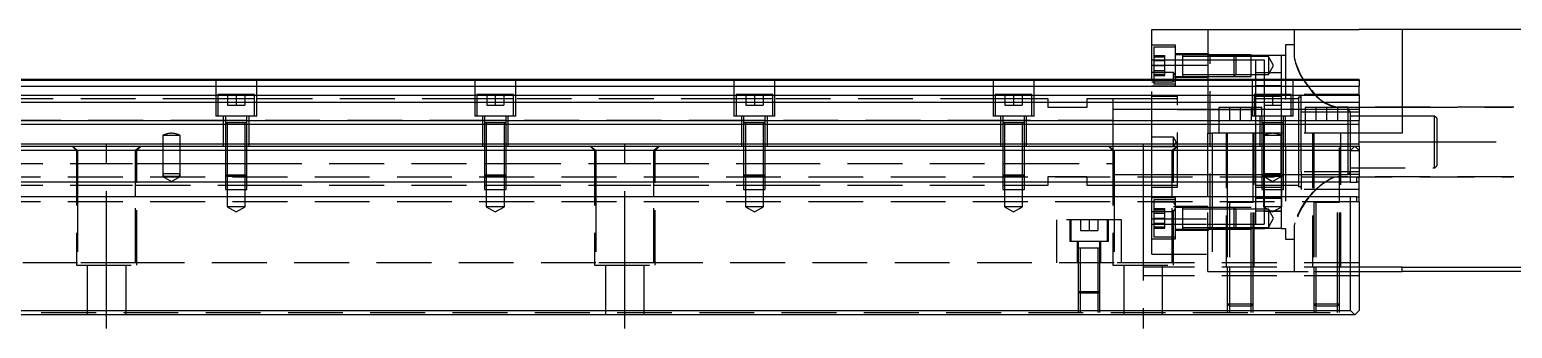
# Model space of a CAD drawing. Extents: x -33 to 1029, y -350 to 120.
# Drawn here: x 512.2 to 855.5, y -311.1 to -241.9 of the extents above; entities that cross this region are included whole.
import ezdxf

# ---------------------------------------------------------------- set-up
doc = ezdxf.new("R2010")
doc.units = 0
doc.linetypes.add('CENTER', pattern=[50.8, 31.75, -6.35, 6.35, -6.35])
doc.linetypes.add('DASHED', pattern=[19.05, 12.7, -6.35])
doc.layers.get('0').update_dxf_attribs({"linetype": 'CONTINUOUS'})
doc.layers.add('CENTER', color=1, linetype='CENTER')

msp = doc.modelspace()

# ---------------------------------------------------------------- linework, layer by layer
at = {"color": 7, "linetype": 'CONTINUOUS'}
for p, q in [((772, -241.91), (785, -241.91)), ((772, -250.13), (772, -241.91)), ((785, -241.91), (820, -241.91)), ((785, -241.91), (785, -253.41)), ((830, -241.91), (820, -241.91)), ((863.5, -241.91), (830, -241.91)), ((830, -241.91), (830, -265.91)), ((772, -253.41), (772, -250.13)), ((772, -250.13), (785, -250.13)), ((484.5, -253.41), (820, -253.41)), ((484.5, -253.57), (820, -253.57)), ((820, -253.57), (820, -253.41)), ((820, -253.57), (820, -254.97)), ((484.5, -254.97), (820, -254.97)), ((484.5, -257.05), (820, -257.05)), ((820, -257.05), (820, -254.97)), ((820, -257.05), (820, -258.67)), ((484.5, -258.67), (820, -258.67)), ((820, -258.67), (820, -262.96)), ((0, -263.81), (820, -263.81)), ((484.5, -262.96), (820, -262.96)), ((742.5, -263.51), (737.5, -263.51)), ((742.5, -263.51), (737.5, -263.51)), ((802.5, -263.51), (797.5, -263.51)), ((802.5, -263.51), (797.5, -263.51)), ((820, -263.81), (820, -262.96)), ((820, -268.31), (820, -263.81)), ((830, -265.91), (820, -265.91)), ((0, -268.31), (820, -268.31)), ((1, -268.91), (819, -268.91)), ((818, -269.91), (2, -269.91)), ((818, -269.91), (819, -268.91)), ((818, -277.21), (818, -269.91)), ((819, -268.91), (820, -269.91)), ((819, -268.91), (820, -268.91)), ((820, -268.91), (820, -268.31)), ((820, -269.91), (820, -276.06)), ((818, -277.21), (2, -277.21)), ((818, -277.21), (819.5, -277.21)), ((819.5, -277.21), (819.5, -276.06)), ((819.5, -276.06), (820, -276.06)), ((820, -277.21), (819.5, -277.21)), ((820, -277.21), (820, -276.06)), ((820, -280.61), (820, -277.21)), ((818, -280.61), (2, -280.61)), ((819.5, -280.61), (818, -280.61)), ((818, -306.91), (818, -280.61)), ((819.5, -280.61), (820, -280.61)), ((819.5, -281.76), (819.5, -280.61)), ((820, -281.76), (820, -280.61)), ((795.5, -281.91), (789.5, -281.91)), ((815.5, -281.91), (809.5, -281.91)), ((815.5, -281.91), (809.5, -281.91)), ((820, -281.76), (819.5, -281.76)), ((820, -281.76), (820, -306.91)), ((760, -292.51), (755, -292.51)), ((760, -292.51), (755, -292.51)), ((830, -296.91), (820, -296.91)), ((820, -297.91), (830, -297.91)), ((830, -297.91), (830, -296.91)), ((830, -296.91), (877.5, -296.91)), ((877.5, -297.91), (830, -297.91)), ((819, -307.91), (1, -307.91)), ((2, -306.91), (818, -306.91)), ((819, -307.91), (818, -306.91)), ((820, -306.91), (819, -307.91))]:
    msp.add_line(p, q, dxfattribs=at)
at = {"color": 3, "linetype": 'DASHED'}
for p, q in [((805, -241.91), (805, -248.28)), ((777.5, -245.48), (772, -245.48)), ((777.5, -245.98), (772.5, -245.98)), ((772.5, -245.98), (772.5, -250.23)), ((777.5, -254.98), (777.5, -245.48)), ((805, -245.41), (803, -245.41)), ((803, -245.41), (803, -261.91)), ((772, -248.91), (772.5, -248.91)), ((772, -248.91), (772.5, -248.91)), ((772.5, -247.92), (775, -247.92)), ((772.5, -248.23), (775, -248.23)), ((772.5, -248.91), (777.5, -248.91)), ((772.5, -248.91), (777.5, -248.91)), ((772.5, -249.08), (775, -249.08)), ((772.5, -250.23), (772.5, -253.41)), ((772.5, -250.23), (775, -250.23)), ((775, -249.08), (775, -247.92)), ((775, -251.39), (775, -249.08)), ((785, -247.48), (777.5, -247.48)), ((779.1, -247.73), (777.5, -247.73)), ((777.5, -248.91), (779.1, -248.91)), ((777.5, -248.91), (779.1, -248.91)), ((779.1, -247.73), (779.1, -247.73)), ((779.1, -247.73), (779.09, -247.73)), ((785, -247.73), (779.1, -247.73)), ((779.1, -247.73), (779.1, -248.13)), ((779.1, -247.73), (779.1, -252.73)), ((779.1, -247.73), (779.1, -252.73)), ((785, -248.13), (779.1, -248.13)), ((779.1, -248.13), (779.1, -250.09)), ((779.1, -248.91), (785, -248.91)), ((779.1, -248.91), (785, -248.91)), ((779.1, -250.09), (779.1, -250.37)), ((779.1, -250.23), (779.1, -252.73)), ((779.1, -250.23), (779.1, -252.73)), ((779.1, -250.37), (779.1, -252.33)), ((785.5, -247.91), (785, -247.41)), ((791.1, -247.73), (785, -247.73)), ((791.1, -247.73), (785, -247.73)), ((785.5, -247.91), (785, -247.91)), ((791.5, -248.13), (785, -248.13)), ((785, -248.91), (791.5, -248.91)), ((785, -248.91), (791.5, -248.91)), ((791.28, -247.91), (785.5, -247.91)), ((785.5, -287.91), (785.5, -247.91)), ((791.5, -248.13), (791.1, -247.73)), ((795, -247.73), (791.1, -247.73)), ((791.1, -250.23), (791.1, -247.73)), ((791.1, -252.73), (791.1, -250.23)), ((795, -247.91), (791.28, -247.91)), ((795, -248.13), (791.5, -248.13)), ((791.5, -248.13), (791.5, -250.23)), ((791.5, -248.91), (795, -248.91)), ((791.5, -248.91), (795, -248.91)), ((791.5, -250.23), (791.5, -252.33)), ((795, -252.73), (795, -247.73)), ((802, -247.91), (795, -247.91)), ((799, -248.13), (795, -248.13)), ((795, -248.91), (796, -248.91)), ((795, -248.91), (796, -248.91)), ((796, -248.91), (798, -248.91)), ((796, -248.91), (796, -253.41)), ((798, -248.91), (798, -256.91)), ((800.21, -250.23), (799, -248.13)), ((799, -248.13), (799, -250.23)), ((799, -252.33), (800.21, -250.23)), ((799, -250.23), (799, -252.33)), ((803, -247.91), (802, -247.91)), ((802, -247.91), (802, -256.91)), ((555.25, -253.41), (555.25, -261.91)), ((564.75, -261.91), (564.75, -253.41)), ((615.25, -253.41), (615.25, -261.91)), ((624.75, -261.91), (624.75, -253.41)), ((675.25, -253.41), (675.25, -261.91)), ((684.75, -261.91), (684.75, -253.41)), ((735.25, -253.41), (735.25, -261.91)), ((744.75, -261.91), (744.75, -253.41)), ((777, -251.81), (772, -251.81)), ((772, -268.91), (772, -253.41)), ((772, -254.01), (777, -254.01)), ((772.5, -251.39), (775, -251.39)), ((772.5, -252.23), (775, -252.23)), ((772.5, -252.54), (775, -252.54)), ((772.5, -253.41), (772.5, -254.48)), ((775, -252.54), (775, -251.39)), ((777.66, -252.91), (777, -251.81)), ((777, -252.91), (777, -251.81)), ((777, -254.01), (777.66, -252.91)), ((777, -254.01), (777, -252.91)), ((777.66, -252.91), (777, -252.91)), ((777.5, -252.73), (779.1, -252.73)), ((785, -252.98), (777.5, -252.98)), ((779.1, -252.33), (785, -252.33)), ((779.09, -252.73), (785, -252.73)), ((785, -252.33), (791.5, -252.33)), ((785, -252.73), (791.1, -252.73)), ((785, -252.73), (791.1, -252.73)), ((785, -253.41), (785, -265.91)), ((791.1, -252.73), (791.5, -252.33)), ((791.1, -252.73), (795, -252.73)), ((791.5, -252.33), (795, -252.33)), ((795, -252.33), (799, -252.33)), ((795.25, -253.41), (795.25, -261.91)), ((798, -251.91), (796, -251.91)), ((796, -253.41), (796, -256.91)), ((802, -251.91), (798, -251.91)), ((804.75, -261.91), (804.75, -253.41)), ((555.75, -256.91), (555.75, -261.91)), ((564.25, -256.91), (555.75, -256.91)), ((558, -256.91), (558, -259.41)), ((560, -256.91), (560, -259.41)), ((562, -256.91), (562, -259.41)), ((564.25, -261.91), (564.25, -256.91)), ((615.75, -256.91), (615.75, -261.91)), ((624.25, -256.91), (615.75, -256.91)), ((618, -256.91), (618, -259.41)), ((620, -256.91), (620, -259.41)), ((622, -256.91), (622, -259.41)), ((624.25, -261.91), (624.25, -256.91)), ((675.75, -256.91), (675.75, -261.91)), ((684.25, -256.91), (675.75, -256.91)), ((678, -256.91), (678, -259.41)), ((680, -256.91), (680, -259.41)), ((682, -256.91), (682, -259.41)), ((684.25, -261.91), (684.25, -256.91)), ((735.75, -256.91), (735.75, -261.91)), ((744.25, -256.91), (735.75, -256.91)), ((738, -256.91), (738, -259.41)), ((740, -256.91), (740, -259.41)), ((742, -256.91), (742, -259.41)), ((744.25, -261.91), (744.25, -256.91)), ((777.5, -254.98), (772, -254.98)), ((778, -257.41), (772, -257.41)), ((772.5, -254.48), (777.5, -254.48)), ((778, -278.41), (778, -257.41)), ((795.75, -256.91), (795.75, -261.91)), ((804.25, -256.91), (795.75, -256.91)), ((802, -254.91), (796, -254.91)), ((802, -254.91), (796, -254.91)), ((796, -256.91), (796, -259.91)), ((802, -257.41), (796, -257.41)), ((798, -256.91), (798, -259.41)), ((800, -256.91), (800, -259.41)), ((802, -256.91), (802, -259.41)), ((804.25, -261.91), (804.25, -256.91)), ((806.63, -260.98), (806.63, -256.91)), ((820, -256.91), (806.63, -256.91)), ((555.75, -257.91), (504.25, -257.91)), ((564.25, -257.91), (555.75, -257.91)), ((558, -259.41), (560, -259.41)), ((560, -259.41), (562, -259.41)), ((615.75, -257.91), (564.25, -257.91)), ((624.25, -257.91), (615.75, -257.91)), ((618, -259.41), (620, -259.41)), ((620, -259.41), (622, -259.41)), ((675.75, -257.91), (624.25, -257.91)), ((684.25, -257.91), (675.75, -257.91)), ((678, -259.41), (680, -259.41)), ((680, -259.41), (682, -259.41)), ((735.75, -257.91), (684.25, -257.91)), ((744.25, -257.91), (735.75, -257.91)), ((738, -259.41), (740, -259.41)), ((740, -259.41), (742, -259.41)), ((748, -257.91), (744.25, -257.91)), ((748, -259.91), (748, -257.91)), ((757, -259.91), (748, -259.91)), ((763, -257.91), (757, -257.91)), ((757, -257.91), (757, -259.91)), ((772, -257.91), (763, -257.91)), ((763, -257.91), (763, -267.91)), ((763, -257.91), (763, -267.91)), ((772, -260.41), (763, -260.41)), ((778, -257.91), (772, -257.91)), ((778, -260.41), (772, -260.41)), ((785, -260.41), (778, -260.41)), ((778, -260.41), (785, -260.41)), ((787.5, -260.41), (785, -260.41)), ((785, -260.41), (787.5, -260.41)), ((787.5, -259.91), (787.5, -265.91)), ((795.75, -259.91), (787.5, -259.91)), ((795.75, -260.41), (787.5, -260.41)), ((787.5, -260.41), (795.75, -260.41)), ((790, -259.91), (790, -262.91)), ((792.5, -259.91), (792.5, -262.91)), ((795, -259.91), (795, -262.91)), ((797.5, -259.91), (795.75, -259.91)), ((796, -260.41), (795.75, -260.41)), ((795.75, -260.41), (796, -260.41)), ((802, -257.91), (796, -257.91)), ((796, -259.91), (796, -261.91)), ((797.5, -260.41), (796, -260.41)), ((797.5, -261.91), (797.5, -259.91)), ((802, -260.41), (797.5, -260.41)), ((798, -259.41), (798, -266.41)), ((798, -259.41), (800, -259.41)), ((800, -259.41), (802, -259.41)), ((804.25, -257.91), (802, -257.91)), ((802, -259.41), (802, -261.91)), ((804.25, -260.41), (802, -260.41)), ((806, -257.91), (804.25, -257.91)), ((806, -260.41), (804.25, -260.41)), ((806.31, -257.53), (806, -257.53)), ((806, -257.53), (806, -265.91)), ((806.63, -260.41), (806, -260.41)), ((806.63, -260.41), (806, -260.41)), ((807.5, -260.41), (806.63, -260.41)), ((807.5, -260.41), (806.63, -260.41)), ((807.5, -259.91), (807.5, -265.91)), ((817.5, -259.91), (807.5, -259.91)), ((817.5, -260.41), (807.5, -260.41)), ((817.5, -260.41), (807.5, -260.41)), ((810, -259.91), (810, -262.91)), ((812.5, -259.91), (812.5, -262.91)), ((855.5, -259.83), (815, -259.83)), ((815, -259.83), (820, -259.83)), ((815, -259.91), (815, -262.91)), ((817.5, -265.91), (817.5, -259.91)), ((818, -260.91), (817.5, -260.41)), ((820, -260.41), (817.5, -260.41)), ((818, -265.91), (818, -260.91)), ((820, -259.83), (830, -259.83)), ((830, -259.83), (855.5, -259.83)), ((855.85, -259.82), (855.5, -259.83)), ((557.5, -262.91), (502.5, -262.91)), ((564.75, -261.91), (555.25, -261.91)), ((557, -261.91), (557, -268.91)), ((557.5, -261.91), (557.5, -263.51)), ((562.5, -262.91), (557.5, -262.91)), ((557.5, -263.5), (557.5, -263.51)), ((557.5, -263.51), (557.5, -263.51)), ((557.5, -263.51), (557.5, -268.91)), ((562.5, -263.51), (557.5, -263.51)), ((557.9, -263.51), (557.9, -268.91)), ((562.1, -268.91), (562.1, -263.51)), ((562.5, -263.51), (562.5, -261.91)), ((617.5, -262.91), (562.5, -262.91)), ((562.5, -263.51), (562.5, -263.5)), ((562.5, -263.51), (562.5, -263.51)), ((562.5, -268.91), (562.5, -263.51)), ((563, -268.91), (563, -261.91)), ((624.75, -261.91), (615.25, -261.91)), ((617, -261.91), (617, -268.91)), ((617.5, -261.91), (617.5, -263.51)), ((622.5, -262.91), (617.5, -262.91)), ((617.5, -263.5), (617.5, -263.51)), ((617.5, -263.51), (617.5, -268.91)), ((617.5, -263.51), (617.5, -263.51)), ((622.5, -263.51), (617.5, -263.51)), ((622.5, -263.51), (617.5, -263.51)), ((617.9, -263.51), (617.9, -268.91)), ((622.1, -268.91), (622.1, -263.51)), ((622.5, -263.51), (622.5, -261.91)), ((677.5, -262.91), (622.5, -262.91)), ((622.5, -263.51), (622.5, -263.5)), ((622.5, -268.91), (622.5, -263.51)), ((622.5, -263.51), (622.5, -263.51)), ((623, -268.91), (623, -261.91)), ((684.75, -261.91), (675.25, -261.91)), ((677, -261.91), (677, -268.91)), ((677.5, -261.91), (677.5, -263.51)), ((682.5, -262.91), (677.5, -262.91)), ((677.5, -263.5), (677.5, -263.51)), ((677.5, -263.51), (677.5, -263.51)), ((677.5, -263.51), (677.5, -268.91)), ((682.5, -263.51), (677.5, -263.51)), ((677.9, -263.51), (677.9, -268.91)), ((682.1, -268.91), (682.1, -263.51)), ((682.5, -263.51), (682.5, -261.91)), ((737.5, -262.91), (682.5, -262.91)), ((682.5, -263.51), (682.5, -263.5)), ((682.5, -263.51), (682.5, -263.51)), ((682.5, -268.91), (682.5, -263.51)), ((683, -268.91), (683, -261.91)), ((744.75, -261.91), (735.25, -261.91)), ((737, -261.91), (737, -268.91)), ((737.5, -261.91), (737.5, -263.51)), ((742.5, -262.91), (737.5, -262.91)), ((737.5, -263.5), (737.5, -263.51)), ((737.5, -263.51), (737.5, -263.51)), ((737.5, -263.51), (737.5, -268.91)), ((742.5, -263.51), (737.5, -263.51)), ((737.9, -263.51), (737.9, -268.91)), ((742.1, -268.91), (742.1, -263.51)), ((742.5, -263.51), (742.5, -261.91)), ((763, -262.91), (742.5, -262.91)), ((742.5, -263.51), (742.5, -263.5)), ((742.5, -263.51), (742.5, -263.51)), ((742.5, -268.91), (742.5, -263.51)), ((743, -268.91), (743, -261.91)), ((790, -262.91), (792.5, -262.91)), ((792.5, -262.91), (795, -262.91)), ((804.75, -261.91), (795.25, -261.91)), ((796, -261.91), (796, -265.91)), ((797, -261.91), (797, -268.91)), ((797.5, -261.91), (797.5, -263.51)), ((797.5, -263.5), (797.5, -263.51)), ((797.5, -263.51), (797.5, -263.51)), ((797.5, -263.51), (797.5, -268.91)), ((802.5, -263.51), (797.5, -263.51)), ((797.9, -263.51), (797.9, -268.91)), ((802, -261.91), (802, -263.51)), ((802, -263.51), (802, -265.91)), ((802.1, -268.91), (802.1, -263.51)), ((802.5, -263.51), (802.5, -261.91)), ((802.5, -263.51), (802.5, -263.5)), ((802.5, -263.51), (802.5, -263.51)), ((802.5, -268.91), (802.5, -263.51)), ((803, -268.91), (803, -261.91)), ((806.63, -265.91), (806.63, -260.98)), ((807.5, -260.98), (806.63, -260.98)), ((817.5, -260.98), (807.5, -260.98)), ((810, -262.91), (812.5, -262.91)), ((812.5, -262.91), (815, -262.91)), ((820, -260.98), (817.5, -260.98)), ((820, -261.91), (818, -261.91)), ((830, -261.91), (820, -261.91)), ((837.5, -261.91), (830, -261.91)), ((838, -262.41), (837.5, -261.91)), ((837.5, -267.91), (837.5, -261.91)), ((838, -262.41), (838, -267.91)), ((543, -266.41), (543, -268.91)), ((547, -266.41), (543, -266.41)), ((545.06, -265.91), (544.94, -265.91)), ((547, -268.91), (547, -266.41)), ((777, -266.81), (772, -266.81)), ((777.66, -267.91), (777, -266.81)), ((777, -269.01), (777, -266.81)), ((785, -265.91), (786, -265.91)), ((785, -268.91), (785, -265.91)), ((797.5, -265.91), (786, -265.91)), ((786, -265.91), (786, -268.91)), ((789.25, -265.91), (789.25, -296.91)), ((789.5, -265.91), (789.5, -268.91)), ((795.5, -268.91), (795.5, -265.91)), ((795.75, -296.91), (795.75, -265.91)), ((796, -265.91), (796, -268.91)), ((797.9, -265.91), (797.5, -265.91)), ((799.87, -265.91), (797.9, -265.91)), ((798, -266.41), (798, -268.91)), ((802, -266.41), (798, -266.41)), ((800.13, -265.91), (799.87, -265.91)), ((800.06, -265.91), (799.94, -265.91)), ((802.1, -265.91), (800.13, -265.91)), ((802, -265.91), (802, -266.41)), ((802, -268.91), (802, -266.41)), ((802.5, -265.91), (802.1, -265.91)), ((820, -265.91), (802.5, -265.91)), ((806, -265.91), (806, -278.28)), ((806.63, -274.84), (806.63, -265.91)), ((809.25, -265.91), (809.25, -296.91)), ((809.5, -265.91), (809.5, -281.91)), ((815.5, -281.91), (815.5, -265.91)), ((815.75, -296.91), (815.75, -265.91)), ((817.5, -267.91), (817.5, -265.91)), ((818, -267.91), (818, -265.91)), ((522, -268.91), (523, -269.91)), ((522.06, -268.91), (523.29, -269.91)), ((523, -269.91), (523, -296.41)), ((523.29, -269.91), (523.29, -277.21)), ((537.94, -268.91), (536.71, -269.91)), ((536.71, -277.21), (536.71, -269.91)), ((537, -269.91), (538, -268.91)), ((537, -296.41), (537, -269.91)), ((543, -268.91), (543, -275.28)), ((547, -275.28), (547, -268.91)), ((557.5, -268.91), (557.5, -275.51)), ((557.5, -268.91), (557.5, -275.51)), ((557.9, -268.91), (557.9, -275.91)), ((562.1, -275.91), (562.1, -268.91)), ((562.5, -275.51), (562.5, -268.91)), ((562.5, -275.51), (562.5, -268.91)), ((617.5, -268.91), (617.5, -275.51)), ((617.5, -268.91), (617.5, -275.51)), ((617.9, -268.91), (617.9, -275.91)), ((622.1, -275.91), (622.1, -268.91)), ((622.5, -275.51), (622.5, -268.91)), ((622.5, -275.51), (622.5, -268.91)), ((642, -268.91), (643, -269.91)), ((642.06, -268.91), (643.29, -269.91)), ((643, -269.91), (643, -296.41)), ((643.29, -269.91), (643.29, -277.21)), ((657.94, -268.91), (656.71, -269.91)), ((656.71, -277.21), (656.71, -269.91)), ((657, -269.91), (658, -268.91)), ((657, -296.41), (657, -269.91)), ((677.5, -268.91), (677.5, -275.51)), ((677.5, -268.91), (677.5, -275.51)), ((677.9, -268.91), (677.9, -275.91)), ((682.1, -275.91), (682.1, -268.91)), ((682.5, -275.51), (682.5, -268.91)), ((682.5, -275.51), (682.5, -268.91)), ((737.5, -268.91), (737.5, -275.51)), ((737.5, -268.91), (737.5, -275.51)), ((737.9, -268.91), (737.9, -275.91)), ((742.1, -275.91), (742.1, -268.91)), ((742.5, -275.51), (742.5, -268.91)), ((742.5, -275.51), (742.5, -268.91)), ((762, -268.91), (763, -269.91)), ((762.06, -268.91), (763.29, -269.91)), ((763, -267.91), (763, -268.91)), ((763, -267.91), (763, -268.91)), ((763, -268.91), (763, -269.68)), ((763, -268.91), (763, -269.68)), ((763, -269.68), (763, -269.91)), ((763, -269.68), (763, -269.91)), ((763, -269.91), (763, -296.41)), ((763.29, -269.91), (763.29, -277.21)), ((772, -277.21), (772, -268.91)), ((777, -269.01), (772, -269.01)), ((777.94, -268.91), (776.71, -269.91)), ((776.71, -277.21), (776.71, -269.91)), ((777, -269.91), (778, -268.91)), ((777.06, -268.91), (777, -269.01)), ((777, -296.41), (777, -269.91)), ((777.66, -267.91), (777.06, -268.91)), ((785, -277.21), (785, -268.91)), ((786, -268.91), (786, -277.21)), ((789.5, -268.91), (789.5, -277.21)), ((795.5, -277.21), (795.5, -268.91)), ((796, -268.91), (796, -277.21)), ((797.5, -268.91), (797.5, -275.51)), ((797.5, -268.91), (797.5, -275.51)), ((797.9, -268.91), (797.9, -275.91)), ((798, -268.91), (798, -275.28)), ((802, -275.28), (802, -268.91)), ((802.1, -275.91), (802.1, -268.91)), ((802.5, -275.51), (802.5, -268.91)), ((802.5, -275.51), (802.5, -268.91)), ((803, -268.91), (803, -290.41)), ((817.5, -275.41), (817.5, -267.91)), ((818, -269.91), (818, -267.91)), ((818, -269.91), (820, -269.91)), ((820, -268.91), (820, -269.91)), ((837.5, -273.91), (837.5, -267.91)), ((838, -267.91), (838, -273.41)), ((502.5, -272.91), (523.29, -272.91)), ((523.29, -272.91), (536.71, -272.91)), ((536.71, -272.91), (543, -272.91)), ((543, -272.91), (547, -272.91)), ((547, -272.91), (557.5, -272.91)), ((557.5, -272.91), (557.9, -272.91)), ((557.9, -272.91), (562.1, -272.91)), ((562.1, -272.91), (562.5, -272.91)), ((562.5, -272.91), (617.5, -272.91)), ((617.5, -272.91), (617.9, -272.91)), ((617.9, -272.91), (622.1, -272.91)), ((622.1, -272.91), (622.5, -272.91)), ((622.5, -272.91), (643.29, -272.91)), ((643.29, -272.91), (656.71, -272.91)), ((656.71, -272.91), (677.5, -272.91)), ((677.5, -272.91), (677.9, -272.91)), ((677.9, -272.91), (682.1, -272.91)), ((682.1, -272.91), (682.5, -272.91)), ((682.5, -272.91), (737.5, -272.91)), ((737.5, -272.91), (737.9, -272.91)), ((737.9, -272.91), (742.1, -272.91)), ((742.1, -272.91), (742.5, -272.91)), ((742.5, -272.91), (763, -272.91)), ((818, -273.91), (837.5, -273.91)), ((837.5, -273.91), (838, -273.41)), ((819.5, -276.06), (0.5, -276.06)), ((502.5, -277.91), (523.29, -277.91)), ((523.29, -277.21), (523.29, -280.61)), ((523.29, -277.91), (536.71, -277.91)), ((536.71, -280.61), (536.71, -277.21)), ((536.71, -277.91), (557.5, -277.91)), ((543, -275.28), (543, -275.91)), ((543, -275.28), (543.17, -275.91)), ((547, -275.28), (543, -275.28)), ((543, -275.91), (545, -277.06)), ((547, -275.91), (543, -275.91)), ((545, -277.06), (547, -275.91)), ((546.83, -275.91), (547, -275.28)), ((547, -275.91), (547, -275.28)), ((557.5, -275.51), (557.9, -275.91)), ((557.5, -275.51), (557.5, -277.21)), ((557.5, -275.51), (562.5, -275.51)), ((557.5, -277.21), (557.5, -278.91)), ((557.5, -277.91), (562.5, -277.91)), ((557.9, -275.91), (557.9, -278.91)), ((562.1, -275.91), (557.9, -275.91)), ((562.1, -275.91), (562.5, -275.51)), ((562.1, -278.91), (562.1, -275.91)), ((562.5, -277.21), (562.5, -275.51)), ((562.5, -278.91), (562.5, -277.21)), ((562.5, -277.91), (617.5, -277.91)), ((617.5, -275.51), (617.9, -275.91)), ((617.5, -275.51), (617.5, -277.21)), ((617.5, -275.51), (622.5, -275.51)), ((617.5, -277.21), (617.5, -278.91)), ((617.5, -277.91), (622.5, -277.91)), ((617.9, -275.91), (617.9, -278.91)), ((622.1, -275.91), (617.9, -275.91)), ((622.1, -275.91), (622.5, -275.51)), ((622.1, -278.91), (622.1, -275.91)), ((622.5, -277.21), (622.5, -275.51)), ((622.5, -278.91), (622.5, -277.21)), ((622.5, -277.91), (643.29, -277.91)), ((643.29, -277.21), (643.29, -280.61)), ((643.29, -277.91), (656.71, -277.91)), ((656.71, -280.61), (656.71, -277.21)), ((656.71, -277.91), (677.5, -277.91)), ((677.5, -275.51), (677.9, -275.91)), ((677.5, -275.51), (677.5, -277.21)), ((677.5, -275.51), (682.5, -275.51)), ((677.5, -277.21), (677.5, -278.91)), ((677.5, -277.91), (682.5, -277.91)), ((677.9, -275.91), (677.9, -278.91)), ((682.1, -275.91), (677.9, -275.91)), ((682.1, -275.91), (682.5, -275.51)), ((682.1, -278.91), (682.1, -275.91)), ((682.5, -277.21), (682.5, -275.51)), ((682.5, -278.91), (682.5, -277.21)), ((682.5, -277.91), (737.5, -277.91)), ((737.5, -275.51), (737.9, -275.91)), ((737.5, -275.51), (737.5, -277.21)), ((737.5, -275.51), (742.5, -275.51)), ((737.5, -277.21), (737.5, -278.91)), ((737.5, -277.91), (742.5, -277.91)), ((737.9, -275.91), (737.9, -278.91)), ((742.1, -275.91), (737.9, -275.91)), ((742.1, -275.91), (742.5, -275.51)), ((742.1, -278.91), (742.1, -275.91)), ((742.5, -277.21), (742.5, -275.51)), ((742.5, -278.91), (742.5, -277.21)), ((742.5, -277.91), (748, -277.91)), ((748, -275.91), (757, -275.91)), ((748, -277.21), (748, -275.91)), ((748, -277.91), (748, -277.21)), ((757, -275.91), (757, -277.21)), ((757, -277.21), (757, -277.91)), ((757, -277.91), (763, -277.91)), ((763, -275.41), (763.29, -275.41)), ((763, -277.91), (763.29, -277.91)), ((763.29, -275.41), (772, -275.41)), ((763.29, -277.21), (763.29, -280.61)), ((763.29, -277.91), (772, -277.91)), ((772, -275.41), (776.71, -275.41)), ((772, -280.61), (772, -277.21)), ((772, -277.91), (776.71, -277.91)), ((776.71, -275.41), (778, -275.41)), ((776.71, -280.61), (776.71, -277.21)), ((776.71, -277.91), (778, -277.91)), ((778, -275.41), (785, -275.41)), ((778, -275.41), (785, -275.41)), ((785, -275.41), (789.5, -275.41)), ((785, -275.41), (789.5, -275.41)), ((785, -280.61), (785, -277.21)), ((786, -277.21), (786, -280.61)), ((789.5, -275.41), (795.5, -275.41)), ((789.5, -275.41), (795.5, -275.41)), ((789.5, -277.21), (789.5, -280.61)), ((795.5, -275.41), (796, -275.41)), ((795.5, -275.41), (796, -275.41)), ((795.5, -280.61), (795.5, -277.21)), ((796, -275.41), (806, -275.41)), ((796, -277.21), (796, -280.61)), ((796, -277.91), (806, -277.91)), ((797.5, -275.51), (797.9, -275.91)), ((797.5, -275.51), (797.5, -277.21)), ((797.5, -275.51), (802.5, -275.51)), ((797.5, -277.21), (797.5, -278.91)), ((797.9, -275.91), (797.9, -278.91)), ((802.1, -275.91), (797.9, -275.91)), ((798, -275.28), (798, -275.91)), ((798, -275.28), (798.17, -275.91)), ((802, -275.28), (798, -275.28)), ((798, -275.91), (800, -277.06)), ((798, -275.91), (798, -286.91)), ((800, -277.06), (802, -275.91)), ((801.83, -275.91), (802, -275.28)), ((802, -275.91), (802, -275.28)), ((802, -275.91), (802, -287.91)), ((802.1, -275.91), (802.5, -275.51)), ((802.1, -278.91), (802.1, -275.91)), ((802.5, -277.21), (802.5, -275.51)), ((802.5, -278.91), (802.5, -277.21)), ((806, -275.41), (817.5, -275.41)), ((806.63, -274.84), (806.63, -278.91)), ((820, -274.84), (806.63, -274.84)), ((814.07, -276.1), (814.26, -276.06)), ((815, -275.99), (814.26, -276.06)), ((814.26, -276.06), (815, -275.99)), ((855.5, -275.99), (815, -275.99)), ((815, -275.99), (855.5, -275.99)), ((817.5, -275.41), (818, -274.91)), ((820, -275.41), (817.5, -275.41)), ((855.85, -276), (855.5, -275.99)), ((523.29, -280.61), (523.29, -295.91)), ((536.71, -295.91), (536.71, -280.61)), ((557.5, -278.91), (562.5, -278.91)), ((557.9, -278.91), (557.9, -282.91)), ((562.1, -282.91), (562.1, -278.91)), ((617.5, -278.91), (622.5, -278.91)), ((617.9, -278.91), (617.9, -282.91)), ((622.1, -282.91), (622.1, -278.91)), ((643.29, -280.61), (643.29, -295.91)), ((656.71, -295.91), (656.71, -280.61)), ((677.5, -278.91), (682.5, -278.91)), ((677.9, -278.91), (677.9, -282.91)), ((682.1, -282.91), (682.1, -278.91)), ((737.5, -278.91), (742.5, -278.91)), ((737.9, -278.91), (737.9, -282.91)), ((742.1, -282.91), (742.1, -278.91)), ((763.29, -280.61), (763.29, -295.91)), ((772, -278.41), (778, -278.41)), ((772, -285.69), (772, -280.61)), ((777.5, -280.84), (772, -280.84)), ((776.71, -281.34), (772.5, -281.34)), ((772.5, -281.34), (772.5, -289.84)), ((776.71, -295.91), (776.71, -280.61)), ((777.5, -281.34), (776.71, -281.34)), ((777.5, -285.59), (777.5, -280.84)), ((785, -296.91), (785, -280.61)), ((786, -280.61), (786, -296.91)), ((789.5, -280.61), (789.5, -281.91)), ((795.5, -281.91), (795.5, -280.61)), ((796, -278.41), (802, -278.41)), ((796, -280.61), (796, -286.91)), ((796, -280.91), (802, -280.91)), ((802, -280.91), (796, -280.91)), ((797.5, -278.91), (802.5, -278.91)), ((797.9, -278.91), (797.9, -282.91)), ((802.1, -282.91), (802.1, -278.91)), ((806.31, -278.28), (806, -278.28)), ((820, -278.91), (806.63, -278.91)), ((819.5, -281.76), (0.5, -281.76)), ((557.9, -282.91), (560, -284.12)), ((562.1, -282.91), (557.9, -282.91)), ((560, -284.12), (562.1, -282.91)), ((617.9, -282.91), (620, -284.12)), ((622.1, -282.91), (617.9, -282.91)), ((620, -284.12), (622.1, -282.91)), ((677.9, -282.91), (680, -284.12)), ((682.1, -282.91), (677.9, -282.91)), ((680, -284.12), (682.1, -282.91)), ((737.9, -282.91), (740, -284.12)), ((742.1, -282.91), (737.9, -282.91)), ((740, -284.12), (742.1, -282.91)), ((777, -281.81), (772, -281.81)), ((772, -284.01), (777, -284.01)), ((772.5, -283.28), (775, -283.28)), ((772.5, -283.59), (775, -283.59)), ((772.5, -284.43), (775, -284.43)), ((775, -283.59), (775, -283.28)), ((775, -285.59), (775, -283.59)), ((777.66, -282.91), (777, -281.81)), ((777, -284.01), (777.66, -282.91)), ((777.66, -282.91), (777, -282.91)), ((785, -282.84), (777.5, -282.84)), ((779.1, -283.09), (777.5, -283.09)), ((785, -283.09), (779.09, -283.09)), ((779.1, -283.09), (779.1, -283.49)), ((779.1, -283.09), (779.1, -288.09)), ((785, -283.49), (779.1, -283.49)), ((779.1, -283.49), (779.1, -287.69)), ((791.1, -283.09), (785, -283.09)), ((791.1, -283.09), (785, -283.09)), ((791.5, -283.49), (785, -283.49)), ((791.5, -283.49), (785, -283.49)), ((789.5, -281.9), (789.5, -296.91)), ((795.5, -281.91), (789.5, -281.91)), ((790, -281.91), (790, -296.91)), ((791.5, -283.49), (791.1, -283.09)), ((795, -283.09), (791.1, -283.09)), ((791.1, -288.09), (791.1, -283.09)), ((795, -283.49), (791.5, -283.49)), ((791.5, -283.49), (791.5, -287.69)), ((795, -296.91), (795, -281.91)), ((799, -283.49), (795, -283.49)), ((795.5, -296.91), (795.5, -281.9)), ((798, -283.91), (796, -283.91)), ((797.9, -282.91), (800, -284.12)), ((802.1, -282.91), (797.9, -282.91)), ((798, -283.91), (802, -283.91)), ((802, -283.91), (798, -283.91)), ((800.21, -285.59), (799, -283.49)), ((799, -283.49), (799, -287.69)), ((800, -284.12), (802.1, -282.91)), ((809.5, -281.9), (809.5, -296.91)), ((815.5, -281.91), (809.5, -281.91)), ((810, -281.91), (810, -296.91)), ((815, -296.91), (815, -281.91)), ((815.5, -296.91), (815.5, -281.9)), ((765, -285.91), (750, -285.91)), ((750, -295.91), (750, -285.91)), ((753, -285.91), (753, -290.91)), ((753.25, -285.91), (753.25, -290.91)), ((755.5, -285.91), (755.5, -288.41)), ((757.5, -285.91), (757.5, -288.41)), ((759.5, -285.91), (759.5, -288.41)), ((761.75, -290.91), (761.75, -285.91)), ((762, -290.91), (762, -285.91)), ((765, -295.91), (765, -285.91)), ((772, -293.91), (772, -285.69)), ((772, -285.69), (785, -285.69)), ((772, -286.91), (785, -286.91)), ((772, -286.91), (785, -286.91)), ((772.5, -285.59), (775, -285.59)), ((772.5, -286.74), (775, -286.74)), ((772.5, -287.59), (775, -287.59)), ((772.5, -287.9), (775, -287.9)), ((775, -287.59), (775, -285.59)), ((775, -287.9), (775, -287.59)), ((777.5, -290.34), (777.5, -285.59)), ((777.5, -288.09), (779.1, -288.09)), ((777.5, -288.34), (785, -288.34)), ((779.09, -288.09), (785, -288.09)), ((779.1, -285.59), (779.1, -288.09)), ((779.1, -287.69), (785, -287.69)), ((779.1, -287.69), (779.1, -288.09)), ((785, -286.91), (796, -286.91)), ((785, -286.91), (796, -286.91)), ((785, -287.69), (791.5, -287.69)), ((785, -287.69), (791.5, -287.69)), ((785, -288.41), (785.5, -287.91)), ((785.5, -287.91), (785, -287.91)), ((785, -288.09), (791.1, -288.09)), ((785, -288.09), (791.1, -288.09)), ((785.5, -287.91), (802, -287.91)), ((802, -287.91), (785.5, -287.91)), ((791.1, -288.09), (791.5, -287.69)), ((791.1, -288.09), (795, -288.09)), ((791.5, -287.69), (795, -287.69)), ((795, -287.69), (799, -287.69)), ((796, -286.91), (798, -286.91)), ((799, -287.69), (800.21, -285.59)), ((802, -287.91), (803, -287.91)), ((805.01, -287.23), (805, -287.54)), ((805, -287.54), (805, -297.91)), ((805.05, -286.92), (805.01, -287.23)), ((805.12, -286.6), (805.05, -286.92)), ((753, -290.91), (762, -290.91)), ((754.75, -290.91), (754.75, -295.91)), ((755, -290.91), (755, -292.51)), ((755.5, -288.41), (757.5, -288.41)), ((757.5, -288.41), (759.5, -288.41)), ((760, -292.51), (760, -290.91)), ((760.25, -295.91), (760.25, -290.91)), ((772, -290.34), (777.5, -290.34)), ((772.5, -289.84), (777.5, -289.84)), ((803, -290.41), (805, -290.41)), ((755, -292.5), (755, -295.91)), ((755.4, -292.51), (755.4, -295.91)), ((759.6, -295.91), (759.6, -292.51)), ((760, -295.91), (760, -292.5)), ((772, -293.91), (785, -293.91)), ((523.29, -295.91), (416.71, -295.91)), ((523, -296.41), (537, -296.41)), ((536.71, -295.91), (523.29, -295.91)), ((525.5, -296.41), (525.5, -307.91)), ((534.5, -307.91), (534.5, -296.41)), ((643.29, -295.91), (536.71, -295.91)), ((643, -296.41), (657, -296.41)), ((656.71, -295.91), (643.29, -295.91)), ((645.5, -296.41), (645.5, -307.91)), ((654.5, -307.91), (654.5, -296.41)), ((763.29, -295.91), (656.71, -295.91)), ((755, -295.91), (755, -302.51)), ((755, -295.91), (755, -302.51)), ((755.4, -295.91), (755.4, -302.91)), ((759.6, -302.91), (759.6, -295.91)), ((760, -302.51), (760, -295.91)), ((760, -302.51), (760, -295.91)), ((763, -296.41), (777, -296.41)), ((776.71, -295.91), (763.29, -295.91)), ((765.5, -296.41), (765.5, -307.91)), ((770, -295.91), (770, -296.91)), ((770, -296.91), (770, -298.91)), ((780, -296.91), (770, -296.91)), ((774.5, -307.91), (774.5, -296.41)), ((820, -295.91), (776.71, -295.91)), ((820, -296.91), (780, -296.91)), ((785, -297.91), (785, -296.91)), ((785, -297.91), (789.5, -297.91)), ((789.5, -296.91), (789.5, -305.41)), ((789.5, -296.91), (789.5, -305.41)), ((789.5, -297.91), (790, -297.91)), ((790, -296.91), (790, -305.91)), ((790, -297.91), (795, -297.91)), ((795, -305.91), (795, -296.91)), ((795, -297.91), (795.5, -297.91)), ((795.5, -305.41), (795.5, -296.91)), ((795.5, -305.41), (795.5, -296.91)), ((795.5, -297.91), (809.5, -297.91)), ((809.5, -296.91), (809.5, -305.41)), ((809.5, -296.91), (809.5, -305.41)), ((809.5, -297.91), (810, -297.91)), ((810, -296.91), (810, -305.91)), ((810, -297.91), (815, -297.91)), ((815, -305.91), (815, -296.91)), ((815, -297.91), (815.5, -297.91)), ((815.5, -305.41), (815.5, -296.91)), ((815.5, -305.41), (815.5, -296.91)), ((815.5, -297.91), (820, -297.91)), ((775, -298.91), (770, -298.91)), ((820, -298.91), (775, -298.91)), ((755, -302.51), (755.4, -302.91)), ((755, -302.51), (755, -307.41)), ((755, -302.51), (760, -302.51)), ((755.4, -302.91), (755.4, -307.41)), ((759.6, -302.91), (755.4, -302.91)), ((759.6, -302.91), (760, -302.51)), ((759.6, -307.41), (759.6, -302.91)), ((760, -307.41), (760, -302.51)), ((789.5, -305.41), (790, -305.91)), ((789.5, -305.41), (789.5, -307.41)), ((789.5, -305.41), (795.5, -305.41)), ((795, -305.91), (795.5, -305.41)), ((795.5, -307.41), (795.5, -305.41)), ((809.5, -305.41), (810, -305.91)), ((809.5, -305.41), (809.5, -307.41)), ((809.5, -305.41), (815.5, -305.41)), ((815, -305.91), (815.5, -305.41)), ((815.5, -307.41), (815.5, -305.41)), ((0.5, -307.41), (819.5, -307.41)), ((790, -305.91), (790, -307.41)), ((795, -305.91), (790, -305.91)), ((795, -307.41), (795, -305.91)), ((810, -305.91), (810, -307.41)), ((815, -305.91), (810, -305.91)), ((815, -307.41), (815, -305.91))]:
    msp.add_line(p, q, dxfattribs=at)
for centre, radius, start, end in [((821.3, -244.67), 16.7, 192.4947, 227.1268), ((817.57, -246.23), 12.73, 189.2755, 222.3644), ((806.31, -257.22), 0.313, 270, 0), ((816.82, -250.18), 9.82, 208.1197, 259.3224), ((815.76, -252.68), 7.19, 215.9906, 263.937), ((544.94, -269.91), 4, 90, 118.9695), ((545.06, -269.91), 4, 61.0305, 90), ((799.94, -269.91), 4, 90, 118.9695), ((800.06, -269.91), 4, 61.0305, 90), ((822.06, -291.75), 17.57, 117.0366, 166.1234), ((821.73, -291.77), 17.4, 115.4482, 162.7124), ((806.31, -278.6), 0.312, 0, 90)]:
    msp.add_arc(centre, radius, start, end, dxfattribs=at)
at = {"layer": 'CENTER', "color": 1, "linetype": 'CENTER'}
for p, q in [((530, -311.06), (530, -268.26)), ((650, -311.06), (650, -268.26)), ((770, -268.26), (770, -311.06)), ((820, -267.91), (879.45, -267.91))]:
    msp.add_line(p, q, dxfattribs=at)

doc.saveas('drawing.dxf')
